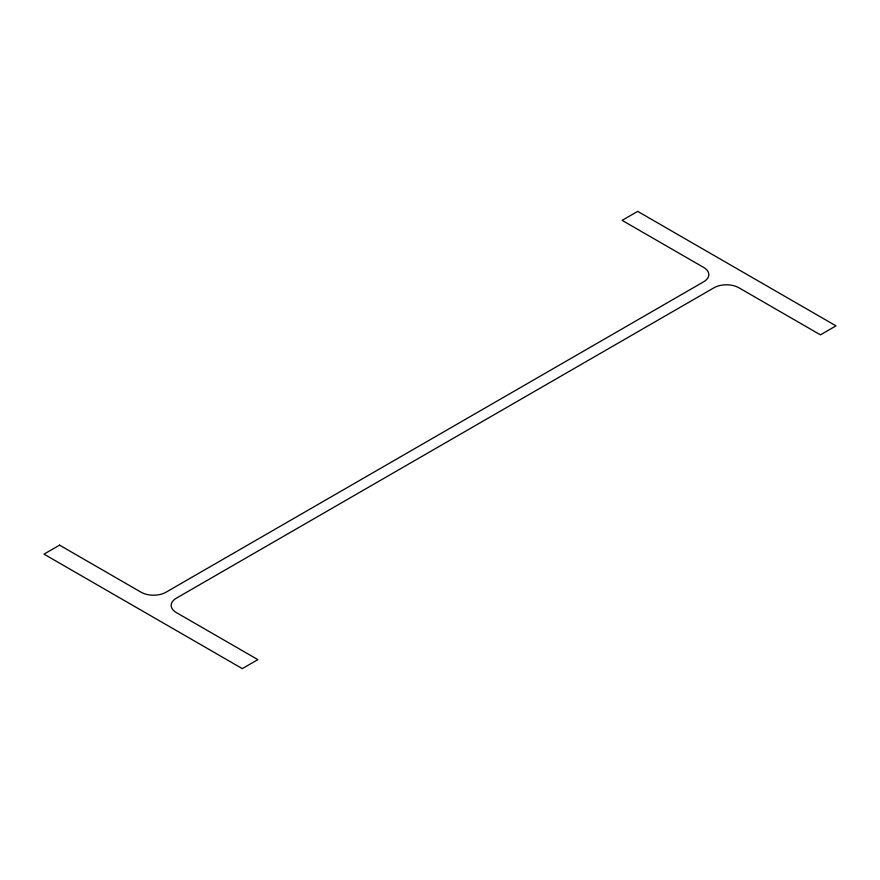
<?xml version="1.0" encoding="UTF-8"?>
<svg xmlns="http://www.w3.org/2000/svg" width="880" height="880" viewBox="0 0 880 880"><rect width="100%" height="100%" fill="white"/><g stroke="black" fill="none" stroke-linecap="round" stroke-linejoin="round"><path stroke-width="1.32" d="M59.565 545.149L44 554.136L242.308 668.624L257.873 659.637L176.319 612.557A17.567 10.142 0 0 1 176.319 598.213L714.032 287.76A17.567 10.142 0 0 1 738.87 287.76L820.435 334.851L836 325.864L637.692 211.376L622.127 220.363L703.681 267.443A17.567 10.142 0 0 1 703.681 281.787L165.968 592.24A17.567 10.142 0 0 1 141.13 592.24L59.565 545.149"/></g></svg>
